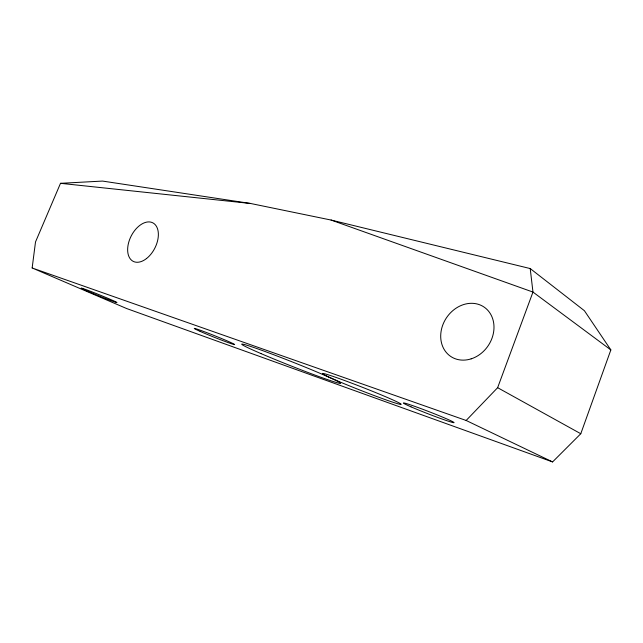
<?xml version="1.0" encoding="UTF-8"?>
<svg xmlns="http://www.w3.org/2000/svg" width="643" height="643" viewBox="0 0 643 643"><rect width="100%" height="100%" fill="white"/><g stroke="black" fill="none" stroke-linecap="round" stroke-linejoin="round"><path stroke-width="0.96" d="M32.15 267.97L35.51 241.937L60.506 183.319L102.542 181.077L250.609 203.485L331.081 220.051L530.21 268.557L584.399 310.706L610.85 349.921L580.782 433.736L552.586 461.923L126.542 308.503L32.15 267.97L466.143 420.474L552.586 461.923M466.143 420.474L497.634 387.689L532.967 292.067L530.21 268.557M60.506 183.319L250.609 203.485M331.081 220.051L532.967 292.067L610.85 349.921M497.634 387.689L580.782 433.736M336.112 380.294A42.181 1.744 21.4 0 0 400.356 404.383A42.181 1.744 21.4 0 0 348.868 382.095A42.181 1.744 21.4 0 0 336.112 380.294M261.106 353.634A53.329 2.09 21.6 0 0 340.251 383.421A53.329 2.09 21.6 0 0 271.78 354.004A53.329 2.09 21.6 0 0 261.106 353.634M200.142 331.378A21.725 0.788 21.8 0 0 233.988 344.511A21.725 0.788 21.8 0 0 209.538 333.709A21.725 0.788 21.8 0 0 200.142 331.378M411.038 406.858A27.143 1.165 21.2 0 0 453.162 422.596A27.143 1.165 21.2 0 0 421.599 408.852A27.143 1.165 21.2 0 0 411.038 406.858M87.995 291.359A19.274 0.595 22 0 0 116.777 302.556A19.274 0.595 22 0 0 92.52 292.083A19.274 0.595 22 0 0 87.995 291.359M146.58 258.494A21.605 13.286 -63.1 0 0 154.159 223.7A21.605 13.286 -63.1 0 0 128.278 244.075A21.605 13.286 -63.1 0 0 146.58 258.494M471.166 358.85A29.787 25.093 -56.1 0 0 488.27 310.834A29.787 25.093 -56.1 0 0 442.601 325.479A29.787 25.093 -56.1 0 0 471.166 358.85"/></g></svg>
